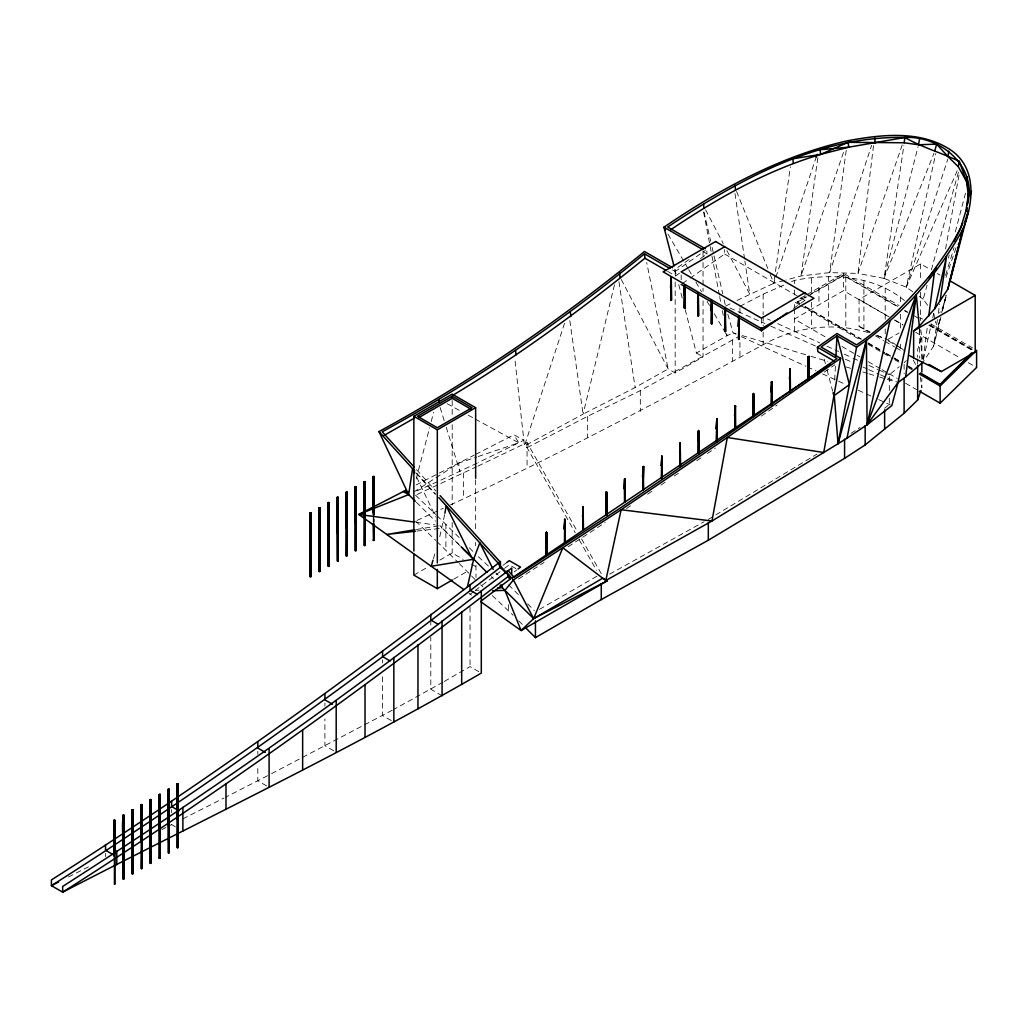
<?xml version="1.0" encoding="UTF-8"?>
<svg xmlns="http://www.w3.org/2000/svg" width="1028" height="1028" viewBox="0 0 1028 1028"><rect width="100%" height="100%" fill="white"/><g stroke="black" fill="none" stroke-linecap="round" stroke-linejoin="round"><path stroke-width="0.75" stroke-dasharray="5 3.75" d="M373.639 521.736L373.639 518.613M373.254 522.288L373.28 517.495M834.697 380.026L835.52 364.246M873.504 145.642L857.969 273.422L829.686 272.6L801.018 275.967L785.893 280.04M923.157 359.325L927.346 326.891M846.211 150.319L829.686 272.6L871.654 145.269M736.947 300.459L773.788 283.291L790.352 166.844M817.864 157.734L801.018 275.967L844.361 149.908M937.395 319.657L933.54 346.346L922.759 362.409M938.294 313.373L939.656 303.954M912.787 291.772L906.272 287.146L884.054 278.382L903.92 145.333M444.636 514.732L439.637 537.336M945.554 248.969L959.368 173.192M957.209 170.751L906.272 287.146L935.776 153.609M923.44 359.35L931.355 324.077M932.73 317.935L933.758 313.334M614.487 284.82L583.082 414.143L524.447 445.908L514.861 358.965M946.158 295.344L943.897 304.571L939.669 312.936M940.903 316.932L933.54 346.346L940.055 318.86M942.458 310.739L946.325 295.267M941.635 312.64L945.991 295.524M902.224 144.909L857.969 273.422L884.054 278.382L918.081 146.786M416.224 478.894L429.588 427.764M431.207 421.57L433.636 412.279M948.407 258.105L949.217 255.021M955.32 231.865L966.294 190.18M940.003 319.374L937.292 329.744L935.441 321.314M942.342 310.495L946.313 295.357M927.603 305.213L923.208 299.174L927.05 285.309M931.329 269.914L958.674 171.342M433.443 558.654L435.654 551.047M945.554 275.337L954.048 247.722M906.272 287.146L947.79 159.147M564.539 323.293L524.447 445.908L527.068 447.655L575.217 532.735M784.377 280.438L773.788 283.291L775.318 278.742M775.832 277.226L816.142 157.374M946.004 277.406L957.235 244.163M920.767 329.577L921.859 337.261L917.644 349.494L917.644 357.384M884.054 278.382L934.015 153.172M904.113 362.755L906.362 360.545M889.31 390.409L889.31 374.783L899.179 366.765M884.633 408.257L888.141 405.417M502.975 565.361L506.753 562.509M473.869 591.46L470.027 594.351L470.027 597.564M475.154 590.496L502.024 570.244M504.44 568.42L509.271 564.783L516.788 569.114M514.244 571.876L516.763 569.975M689.107 259.493L675.178 269.233L675.178 275.607M679.534 273.191L675.602 275.941L675.178 271.52L705.336 250.446M700.518 258.529L707.071 253.955L706.789 251.012M682.451 283.522L688.85 279.051M690.122 278.164L724.65 254.044L724.65 249.663M793.436 308.439L804.95 300.394L804.95 293.108M761.362 416.109L777.104 405.109M824.327 372.123L834.826 364.786M626.438 508.564L630.421 505.853M647.666 494.121L652.973 490.51M660.94 485.087L666.247 481.477M674.201 476.067L679.508 472.456M696.766 460.711L702.073 457.1M707.38 453.489L715.334 448.079M851.017 433.328L860.025 427.455M518.523 579.072L544.03 562.444M568.111 546.755L605.222 522.571M413.886 491.988L458.616 463.153L476.658 457.036M708.318 519.397L817.054 454.068M799.848 298.698L805.309 295.55M806.684 294.753L843.551 273.474L898.986 305.47M799.72 303.89L797.098 301.846L805.297 297.118M810.758 293.969L843.551 275.029L897.752 306.331M797.098 302.373L806.659 296.848M808.021 296.064L843.551 275.555L897.752 306.845M621.233 279.449L668.149 368.898L675.178 372.958L703.049 356.857L703.049 300.908M889.284 317.061L843.551 290.654L794.387 319.04L826.743 337.711M869.984 332.712L859.061 326.416L859.061 299.418L920.625 263.888L930.34 269.49M413.86 575.115L428.92 566.415M439.868 560.093L452.191 552.987L463.23 559.348M453.746 579.175L468.807 570.476M888.153 339.266L898.973 333.021M539.546 609.347L598.527 575.282M442.965 682.206L393.583 709.526M444.327 681.423L470.027 666.581L478.804 671.644M569.846 320.685L583.082 414.143L635.163 387.492L668.149 368.898L646.689 262.461M685.175 309.505L696.38 353.002L727.092 335.706L733.041 332.828L736.087 333.753M609.617 574.138L704.141 521.71M527.068 447.655L587.515 416.366L640.328 390.601L738.669 336.644M450.457 504.928C556.713 455.52 660.233 400.663 763.149 344.727C794.644 327.007 833.477 321.751 868.185 332.571M392.208 710.271L269.002 774.983M267.601 775.703L225.312 797.342M739.942 306.305L763.149 294.201L784.454 284.807M416.096 484.985L474.204 455.134M475.63 454.415L513.897 434.754L523.83 440.241L478.29 462.6M68.49 876.974L88.434 866.848M161.769 829.609L165.983 827.463M167.384 826.756L174.439 823.171M182.92 818.866L223.898 798.062M725.562 306.087L731.255 303.273M477.146 463.153L439.843 480.59M417.008 494.519L476.542 466.763M477.981 466.069L527.068 442.593L576.798 530.461M417.008 520.425L443.184 508.295M416.88 490.896L438.403 481.245M791.56 281.672L794.4 280.426C831.665 272.818 874.789 275.478 904.923 300.947M478.161 456.535L518.755 442.798L513.897 434.754M416.443 529.497L438.313 525.835M416.905 531.065L442.297 528.199L460.043 545.662M475.797 590.432L478.919 590.098M416.019 522.301L435.101 524.923M742.203 335.591L809.409 355.868M810.938 356.33L827.746 361.406M846.07 366.932L850.657 368.32M862.877 372.007L867.452 373.382M868.981 373.845L878.156 376.608M879.672 377.07L885.789 378.921M887.318 379.371L894.951 381.684M876.691 335.539L885.211 338.508L895.439 344.419M729.957 308.027L765.025 323.589M770.871 326.184L816.168 346.295M845.401 359.26L854.165 363.154M862.929 367.035L867.324 368.988M868.776 369.63L879.004 374.166M880.469 374.822L886.316 377.417M887.781 378.06L898.009 382.596M767.492 318.937L770.396 320.261M777.643 323.589L819.701 342.864M826.949 346.192L838.552 351.512M844.348 354.172L851.595 357.5M853.047 358.155L858.855 360.815M869.007 365.48L877.706 369.463M879.158 370.131L883.502 372.123M884.954 372.791L889.31 374.783M735.945 334.164L733.041 332.828L727.644 313.514M741.381 336.657L805.875 366.225M807.34 366.893L816.078 370.89M822.593 373.884L845.8 384.523M858.329 390.267L871.898 396.487M878.722 399.609L890.376 404.955M859.061 326.416L870.163 331.864M877.09 335.282L884.029 338.687M447.116 403.708L461.161 411.367M468.19 415.196L473.805 418.267M475.206 419.038L518.755 442.798M937.279 273.499L940.055 275.106M919.777 317.485L922.553 319.078M930.867 323.884L972.437 347.888M904.704 310.34L907.48 311.947M914.432 315.956L918.608 318.359M929.723 324.784L974.197 350.458M904.704 310.854L907.48 312.461M929.723 325.311L972.809 350.175M928.811 325.246L975.199 352.026M859.061 299.418L889.079 316.752M894.54 319.901L902.725 324.63M894.835 320.261L903.149 325.066M915.614 332.262L959.972 357.873M968.286 362.666L976.6 367.471M896.712 345.151L904.923 351.473M888.166 340.833L897.714 346.359M899.076 347.143L903.175 349.507M875.445 335.86L883.63 340.589M884.992 341.373L894.54 346.899M895.902 347.682L902.725 351.615M724.65 254.044L799.411 297.208M800.799 298.004L804.95 300.394M797.098 301.846L799.72 303.376M804.988 306.408L861.143 338.829M868.03 342.812L884.581 352.36M885.956 353.157L892.857 357.14M894.231 357.937L901.132 361.92M908.02 365.891L912.157 368.281M804.988 306.935L861.143 339.356M868.03 343.326L884.581 352.887M885.956 353.683L892.857 357.654M894.231 358.451L901.132 362.434M908.02 366.418L912.157 368.808M799.668 304.892L794.387 301.846L794.4 307.256M800.979 305.663L859.922 339.69M868.223 344.483L893.114 358.849M894.501 359.646L900.027 362.845M908.328 367.626L913.853 370.825M703.036 251.629L707.071 253.955M841.945 346.5L855.771 354.48M857.159 355.277L859.922 356.87M868.223 361.663L880.662 368.846M882.05 369.656L887.575 372.843M888.963 373.639L897.264 378.433M905.552 383.226L916.616 389.612M672.518 269.978L675.178 271.52M667.596 271.315L675.602 275.941M696.38 353.002L703.049 356.857M471.505 564.128L475.643 566.518M442.066 695.75L430.796 689.235L430.796 637.334M391.334 720.602L382.57 715.527L382.57 674.137M333.689 750.774L324.912 745.711L324.912 718.842M266.586 785.893L257.81 780.83L257.81 765.23M171.612 824.61L175.364 826.782M919.302 296.398L923.208 299.174M469.012 593.297L471.621 595.161M478.316 556.701L489.983 567.533M495.817 572.943L498.143 575.115M480.641 584.765L482.98 586.924M492.309 595.597L513.113 615.232M415.556 495.2L435.782 514.527M436.9 515.593L459.259 537.67M415.556 521.093L435.782 540.42M436.9 541.486L458.154 562.444M491.32 576.695L493.53 578.867M416.43 502.332L435.409 521.145M460.197 545.958L439.868 525.578M508.654 584.855L520.926 597.165M527.621 603.886L534.316 610.593M518.69 620.822L523.149 625.307M469.295 547.795L473.754 552.293M459.259 563.562L470.413 574.806M471.518 575.937L475.977 580.434M416.52 469.642L435.808 490.921M416.777 473.304L435.692 494.16M415.865 472.88L435.152 494.16M667.956 234.05L687.938 268.385M688.734 269.76L691.934 275.26M695.93 282.122L701.52 291.746M707.11 301.358L709.513 305.483M714.306 313.72L724.689 331.581M725.498 332.956L727.092 335.706L726.5 332.571M581.54 538.839L601.277 573.701M579.175 539.713L596.536 570.399M705.555 209.763L723.237 243.507M726.912 250.536L749.746 294.124L744.889 261.099M913.275 360.031L916.115 365.531M416.674 477.198L435.782 517.033M736.562 191.452L767.787 268.475M770.19 274.412L773.788 283.291M440.112 407.486L444.366 421.223M446.255 427.327L459.927 471.582L458.616 463.153M824.225 359.209L825.433 363.784M827.052 369.874L832.68 391.231M674.766 269.118L676.771 276.892M678.776 284.653L682.374 298.634M703.987 211.986L710.708 241.297M712.121 247.465L722.735 293.751M724.149 299.919L725.215 304.545M933.771 313.681L935.107 319.785M703.64 212.115L711.659 254.353M711.954 255.921L719.382 295.023M719.677 296.591L720.564 301.281M722.337 310.674L723.237 315.365M618.959 281.813L635.163 387.492M734.956 193.482L744.657 259.531M920.33 377.019L921.859 387.774L921.859 378.304M919.43 327.739L922.45 359.26M374.141 519.127L374.153 522.327M373.729 517.367L373.729 522.16M921.859 337.261L921.859 359.363M920.625 263.888L920.625 281.184M920.625 292.209L920.625 320.518M919.674 329.77L919.674 358.194M917.644 358.965L917.644 363.706M904.113 364.323L904.113 373.794M900.541 296.848L900.541 304.738M900.541 314.208L900.541 331.581M900.541 344.213L900.541 347.361M889.31 398.221L889.31 404.467M885.211 287.994L885.211 319.567M885.211 329.037L885.211 333.779M863.918 280.567L863.918 331.093M845.8 277.072L845.8 327.585M843.551 273.474L843.551 290.654M828.658 276.416L828.658 326.93M818.969 287.66L818.969 304.853M811.529 278.421L811.529 294.291M811.529 302.219L811.529 328.934M794.4 280.426L794.4 283.574M794.4 289.896L794.4 296.205M794.4 308.837L794.4 330.939M763.149 294.201L763.149 314.722M763.149 316.303L763.149 325.773M763.149 332.095L763.149 344.727M761.478 318.205L761.478 326.069M739.942 307.86L739.942 314.118M739.942 342.401L739.942 356.819M732.373 339.934L732.373 360.764M703.049 251.346L703.049 256.139M703.049 262.538L703.049 286.516M703.049 288.11L703.049 291.309M681.178 274.99L681.178 279.706M675.178 281.993L675.178 372.958M640.328 390.601L640.328 411.431M587.515 416.366L587.515 437.196M527.068 442.593L527.068 468.498M508.654 604.657L508.654 610.748M475.977 565.194L475.977 577.389M475.643 479.883L475.643 531.219M475.643 542.45L475.643 545.662M470.027 607.188L470.027 666.581M463.551 472.97L463.551 498.863M452.191 400.56L452.191 416.597M452.191 424.628L452.191 504.851M452.191 522.494L452.191 552.987M445.895 524.19L445.895 550.083M430.796 620.038L430.796 626.335M382.57 659.796L382.57 662.983M324.912 703.036L324.912 706.197M257.81 751.185L257.81 754.308M171.612 809.576L171.612 812.583M105.524 853.394L105.524 856.581"/><path stroke-width="1.5" d="M114.493 821.333L113.774 855.964L114.404 821.565L115.136 820.447L114.648 821.539L113.864 820.383L114.532 820.203L114.416 884.324M123.463 846.365L122.82 815.59L123.553 814.998L123.437 879.107L123.488 815.088L124.157 815.243L123.283 816.309L122.795 850.76C124.144 843.256 120.662 819.894 124.092 815.654L123.283 816.309L123.488 815.088L122.82 815.59L123.476 816.373M132.496 811.169L133.177 810.025L131.841 810.385L133.113 810.45L131.815 815.654L131.815 845.556L132.715 810.989L131.905 809.961L133.113 810.45L132.458 873.903L132.573 809.794L133.113 810.976L131.841 810.385L132.573 809.794L132.509 811.041M141.517 805.965L140.926 804.757L142.198 804.821L142.134 805.759L140.862 805.695L142.198 805.348L141.478 868.699L141.594 804.577L141.71 805.913L140.926 804.757L141.594 804.577L141.53 805.836M150.499 863.494L150.538 800.761L151.219 799.617L150.73 800.696L149.947 800.067L150.615 799.887L151.219 800.131L149.882 800.491L150.615 799.373L149.882 799.977L151.155 800.041L149.882 799.977M159.507 795.004L160.239 794.413L160.175 795.351L158.903 795.286L160.239 794.927L159.52 858.277L159.558 795.543L160.239 794.413L159.751 795.492L158.903 795.286L159.636 794.169L158.903 794.76L160.175 794.824L158.903 794.76M168.656 789.478L167.898 794.824L167.898 824.726L168.798 790.159L168.541 853.073L168.579 790.339L169.26 789.196L169.196 790.146L167.924 790.082L168.656 788.951L169.196 790.146L167.988 789.658M177.561 847.869L177.677 783.747L178.217 784.929L177.009 784.454L178.281 784.518L176.919 819.509L176.919 789.62L177.677 784.274M310.482 576.914L310.52 514.18L311.201 513.036L310.726 514.116L309.942 513.486L311.201 513.55L309.878 513.91L309.942 512.972L311.201 513.036L309.878 513.396M319.502 571.696L319.541 508.963L320.222 507.819L320.158 508.77L318.963 508.282L319.631 508.102C321.52 508.731 317.922 509.515 318.963 507.768L320.222 507.819L318.898 508.179M328.523 566.492L328.523 503.733L329.243 502.615L328.767 503.707L327.983 502.551L329.178 503.039M337.544 561.288L337.544 498.529L338.263 497.411L338.199 498.349L336.94 498.284L337.672 497.166L337.544 561.288L337.004 497.86L338.263 497.925L337.402 498.477L336.901 532.928L337.415 498.349M346.564 556.071L346.629 492.052L347.284 492.206L346.809 493.286L346.025 492.142L347.22 492.618M355.585 550.867L355.714 486.745L356.241 487.94L354.981 487.349L355.714 486.745L355.701 546.947M364.606 545.662L364.606 482.389L365.325 481.785L364.85 482.877L364.066 481.721L365.261 482.723C365.197 479.768 362.717 484.021 365.325 482.312L364.066 482.248L364.644 482.929M374.179 525.526L373.627 540.458L373.639 523.291M373.652 515.503L373.627 477.185L374.346 476.581L374.282 477.519L373.087 477.031L373.755 476.851C375.644 477.48 372.046 478.277 373.087 476.517L373.755 476.337L373.691 477.596M546.446 555.416L546.523 532.131L546.446 555.416L546.523 532.453L545.945 542.424L546.395 533.506M564.822 519.898L564.809 542.321L564.963 519.782C564.423 519.564 565.387 519.243 564.462 519.474C565.721 517.572 563.845 525.411 564.295 529.33L564.745 520.412M583.12 530.011L583.197 506.727L583.12 530.011L583.197 507.048L582.619 517.02L583.069 508.102M606.43 515.079L606.507 491.795L606.43 515.079L606.507 492.116L605.929 502.088L606.379 493.17M624.793 501.998L625.23 478.855L624.407 479.087L624.793 501.998L624.69 479.523C624.973 476.696 624.973 485.075 624.806 489.11L624.69 479.523L624.459 501.857M643.104 489.675L643.554 466.545L642.77 466.828L643.554 466.866L643.104 489.675L643.502 466.802L642.718 466.763L643.554 466.545L642.718 466.763M661.826 478.997L661.826 456.239M671.091 300.446L671.168 277.162L670.809 300.086M680.176 465.915L680.253 442.631L680.253 465.466M684.622 308.259L684.648 285.823C685.252 285.437 683.877 284.679 684.776 285.797L685.021 307.925M698.552 315.737L698.23 293.108L697.652 303.067L698.102 294.162M698.5 453.605L698.565 430.321L698.565 453.142M711.684 323.871L711.761 300.587L712.083 323.55M716.773 442.053L716.85 418.769L716.452 441.924M725.215 331.684L725.293 308.4L725.228 318.808C724.496 316.521 725.742 306.961 724.881 308.837M735.123 428.972L735.2 405.687L734.802 428.843M738.746 339.497L738.824 316.213L738.824 339.047M753.447 416.648L753.511 393.364L753.46 403.773M771.72 405.109L771.797 381.825L771.398 404.981M790.095 369.592L790.146 368.731L790.468 391.694M808.381 379.705L808.458 356.42L808.406 366.829C807.237 364.734 809.486 355.354 808.008 357.114L808.83 356.575L808.047 356.857M123.437 879.107L123.129 849.758M123.103 846.802L123.309 816.181M132.458 873.903L131.905 810.488L132.573 810.308M141.478 868.699L141.594 805.104M149.972 863.276L150.371 800.555L149.857 835.134L149.857 805.245L150.615 799.887M159.52 858.277L158.967 794.862M168.541 853.073L168.412 790.134L168.566 820.318M177.034 847.65L177.638 784.878L178.14 847.715M309.968 576.695L310.366 513.974M318.988 571.491L319.361 508.899L320.222 508.346M328.009 566.287L327.983 503.077L329.243 503.142L328.523 503.733M346.05 555.865L346.436 493.144M355.071 550.661L355.046 486.925L356.305 486.989L356.241 487.94L354.981 487.876L356.305 487.516L354.943 522.52L354.943 492.618L355.842 487.953M364.092 545.444L364.477 482.723M373.627 540.458L373.254 523.882M373.267 514.565L373.485 477.647L374.346 477.095M114.442 851.57L114.532 820.73L113.812 821.321L114.673 821.411L114.995 884.17M142.108 868.172L141.556 805.708L140.836 840.351L141.735 805.785L142.057 868.544M150.525 830.74L150.576 800.504L150.602 862.762M159.546 825.523L159.597 795.286L158.877 829.93L158.877 800.028L159.636 794.683M310.61 513.306L309.839 518.665L309.839 548.554L311.201 513.55L310.546 512.882L310.482 513.627M319.631 508.102L318.86 513.447L318.86 543.349L319.759 508.783L320.081 571.542M328.652 502.898L327.881 508.243L327.881 538.145L329.243 503.142M337.569 528.533L338.263 497.925M346.68 555.338L346.642 493.08L345.922 497.822L345.922 527.724L346.693 492.476C344.971 493.106 347.58 493.8 346.693 491.962L345.961 493.08L347.284 492.72M364.734 482.068L363.963 487.413L363.963 517.315L364.863 482.749M373.755 476.851L372.984 482.209L372.984 512.098L373.884 477.532L374.115 514.334M564.809 542.321L564.719 519.77L565.169 542.231M582.799 529.883L583.197 507.048M606.109 514.951L606.507 492.116M642.783 489.546L643.027 467.123M661.531 478.637L661.749 456.445L662.225 478.675M684.34 307.899L684.699 285.296L684.635 295.37M697.871 315.712L698.23 292.774L697.832 315.93M698.205 453.245L698.423 431.053M711.402 323.524L711.35 301.024L712.134 301.063L711.35 300.703L712.134 300.741L711.71 301.448M716.477 441.693L716.76 419.296M724.933 331.337L725.138 309.132L724.894 331.556M734.84 428.612L734.789 406.111L735.573 406.163L734.789 405.79L735.534 406.099M753.151 416.289L753.434 393.891M771.424 404.749L771.385 381.928L772.169 382.3L771.334 382.198M789.992 369.463L790.069 392.028M808.098 379.345L808.83 356.896M546.125 555.287L546.613 532.877M564.475 542.193L564.719 519.86M661.505 478.868L661.852 456.573M670.77 300.317L671.001 277.971L671.104 287.557C671.361 286.349 671.284 275.041 671.117 278.01M679.855 465.787L680.33 443.454M684.301 308.117L684.622 285.488M711.363 323.743L711.851 301.332M738.425 339.368L739.158 316.624C737.963 316.817 739.312 316.868 738.785 316.277M753.113 416.52L753.357 394.097L753.832 416.327M789.748 391.886L789.979 369.553M808.059 379.576L808.291 357.23M698.166 303.183L698.192 292.839L698.076 293.507M738.901 317.035L738.759 326.621L738.657 317.022M772.105 404.788L771.797 381.825M834.055 392.657L838.038 443.736L866.437 340.281C905.771 310.417 939.181 272.523 962.889 229.128C973.632 203.069 977.217 168.078 950.759 150.011C920.445 129.926 881.369 134.514 847.496 140.797C780.843 155.742 720.024 188.998 663.96 227.175L673.97 266.021M835.918 356.356L836.972 335.848L856.594 347.168L866.437 340.281L867.067 424.757L847.008 438.236L711.954 521.016L605.788 580.55L562.791 547.744L533.648 618.625L521.093 630.549L480.731 601.676M546.523 532.453L546.845 555.094M625.178 501.664L624.857 479.035M643.489 489.354L643.181 466.712M671.168 299.983L671.091 277.676M661.891 478.547L661.904 456.034M684.699 307.796L684.699 285.296M711.761 323.422L711.761 300.921M716.837 441.603L716.85 419.09M725.293 331.234L725.293 308.721M735.2 428.509L735.2 406.009M753.511 416.199L753.511 393.685M790.146 391.565L790.146 369.065M114.404 821.051L115.072 820.871L113.864 820.383L115.136 820.447L114.404 821.565M124.157 815.757L122.885 815.692L123.488 815.088M150.486 800.221L151.219 799.617L151.155 800.555L149.947 800.067M168.528 789.8L168.592 789.054L167.924 789.555L169.196 789.62L167.924 789.555M177.548 784.595L177.009 783.927L178.217 784.415L177.009 783.927L177.407 785.058L178.281 783.991L176.944 784.351M319.502 508.423L319.567 507.678L320.158 508.243M328.523 503.219L328.587 502.461L327.919 502.975M337.544 498.015L338.263 497.411L337.004 497.346L338.199 497.835M346.564 492.797L346.629 492.052M355.585 487.593L355.649 486.848L356.241 487.413L354.981 487.349L355.649 486.848M546.446 532.645L546.472 532.979M564.796 519.564L564.873 519.371M680.176 443.158L680.575 465.594M808.381 356.947L808.406 357.281M624.728 480.089L624.279 488.994L624.831 479.408M643.04 467.766L642.59 476.684L643.142 467.097M671.04 278.537L670.59 287.454L671.143 277.856M661.775 457.087L661.325 466.005L661.878 456.419M684.571 286.349L684.121 295.254L684.674 285.668M680.125 444.006L679.675 452.924L680.099 443.364M698.436 431.696L697.986 440.601L698.539 431.015M711.633 301.962L711.183 310.88L711.736 301.294M725.164 309.775L724.714 318.693L725.267 309.107M716.722 420.144L716.272 429.061L716.812 419.463M738.695 317.588L738.245 326.506L738.798 316.92L739.145 339.176M735.071 407.062L734.622 415.98L735.174 406.381M753.383 394.739L752.933 403.657L753.485 394.071M771.655 383.2L771.206 392.118L771.758 382.519L771.784 404.646M790.018 370.119L789.568 379.024L790.121 369.438M808.329 357.795L807.88 366.713L808.432 357.114L808.458 379.255M670.731 229.719C717.159 198.353 766.695 170.417 820.64 154.393L820.1 149.741L848.82 147.171L904.923 137.469C922.116 147.492 941.455 152.748 959.342 161.383L966.616 181.66L968.941 191.092L967.245 204.842C978.219 167.217 940.89 135.555 904.923 137.469C817.902 135.657 738.13 180.273 667.647 227.021L705.311 248.763M889.811 321.417L867.067 424.757L898.009 382.596L905.642 376.916L916.256 294.753L867.067 424.757L891.829 405.623L898.009 382.596L916.256 294.753L919.276 326.159L913.635 330.926L913.635 357.924L941.365 371.558L975.199 352.026L975.199 295.396L949.769 280.708L949.551 281.518L962.889 229.128L947.88 289.074L934.786 308.734L919.276 326.159M928.747 316.084L934.311 273.062M968.363 195.628L966.616 181.66L958.289 166.677L948.009 156.629L948.754 151.142M940.119 300.806L946.531 256.409L934.786 308.734M132.329 810.963L132.483 841.148M122.91 878.901L124.067 878.593M141.35 805.759L141.504 835.944M131.931 873.697L133.087 873.389M158.993 858.072L160.15 857.763M177.009 784.454L177.587 785.135M177.433 784.929L177.587 815.114M309.942 513.486L310.752 513.987M318.963 508.282L319.541 508.963M327.983 503.077L328.78 503.579L328.639 565.76M337.004 497.86L337.582 498.554M373.023 476.941L374.282 477.005M373.087 477.031L373.665 477.724M373.113 540.24L374.269 539.931M415.325 501.227L408.63 494.596L412.575 468.665L414.631 472.931M684.776 285.797L684.982 308.156M698.642 431.143L698.86 453.502M725.382 309.145L725.575 331.594L724.843 308.773M793.295 163.195L792.871 158.775L820.64 154.393L848.113 142.339L904.126 142.763L904.923 137.469M968.941 191.092L965.934 210.817L960.435 228.807L954.074 241.246M966.616 181.66L967.438 176.739M444.893 513.242L446.191 505.75L471.12 556.572L486.899 572.339M833.091 392.76L833.888 395.806L849.398 384.639L836.972 335.848L821.012 347.001L840.621 358.322L823.711 452.513L727.323 437.491L621.13 509.734L513.409 579.933L504.941 590.368L492.618 590.702M904.126 142.763L918.492 144.768L919.533 139.076M838.038 443.736L856.594 347.168M847.008 438.236L866.437 340.281M958.289 166.677L959.342 161.383M605.788 580.55L621.13 509.734L711.954 521.016L727.323 437.491L840.621 358.322M467.432 586.834L473.612 559.271L479.806 542.835L493.209 569.409M947.88 289.074L949.769 280.708M949.936 281.531L968.453 210.907L964.881 221.483M934.837 150.692L936.636 144.138L918.492 144.768M433.006 560.183L431.233 566.274L473.612 559.271L462.433 548.168M970.085 195.577L971.499 190.977M816.142 157.374L817.17 154.341M525.385 627.543L535.434 637.617L601.277 599.594L708.318 540.227L844.579 458.372L865.165 444.918L904.113 413.269L917.644 400.008L920.921 390.499M962.876 222.909C954.28 242.749 940.903 260.033 928.554 277.637M939.733 384.729L971.974 352.643M944.179 380.373L967.528 357.513M940.132 403.182L940.132 385.988L976.6 350.291L976.6 367.471L940.132 403.182L919.392 391.205M936.469 268.128C912.26 296.013 887.704 324.334 856.581 344.868L836.959 333.547L817.414 347.22L817.838 351.627L834.428 361.214M735.521 428.65L735.573 406.163M905.642 376.916L922.759 362.409M414.374 467.277L382.223 431.811C475.142 381.015 562.612 320.864 644.492 253.8L669.845 268.449M452.808 395.292C520.399 354.699 583.686 307.757 644.916 258.221L644.492 253.8M336.94 497.77L337.608 497.256M114.468 820.293L113.812 820.807L114.455 821.59M808.008 356.793L808.792 356.832M511.726 573.765L511.726 568.034L481.31 590.959L481.31 673.096C344.958 752.021 202.593 819.933 62.669 892.163L51.4 885.661L51.4 879.929C206.525 781.601 355.302 673.957 500.443 561.532L500.443 567.263L506.174 572.827M481.31 600.853L510.081 579.175L508.462 575.05L509.271 575.616C364.966 687.462 216.895 794.348 62.669 892.163L62.669 886.444C206.641 794.348 346.629 696.2 481.31 590.959M506.753 562.509L509.271 560.62L520.541 567.122L518.022 569.024M500.071 566.595L500.096 561.866L440.087 495.65M681.178 284.422L761.478 330.772L787.05 312.91M512.805 577.479L830.444 363.899M508.5 576.194L506.046 571.799L508.038 570.63L514.064 577.286L619.383 508.654L725.524 436.437L837.023 358.541L817.414 347.22M413.86 551.047L413.86 416.276L452.191 394.135L475.643 407.679L475.643 478.277M452.191 396.23L417.471 416.276L437.311 427.725L472.032 407.679L452.191 396.23L452.191 398.311L418.859 417.548M724.65 246.746L681.178 271.855L761.478 318.205L804.95 292.594M413.86 416.276L437.311 429.807L475.643 407.679M413.86 554.259L413.86 575.115L437.311 588.659L452.371 579.959M913.635 330.926L975.199 295.396M504.941 590.368L533.648 618.625L602.729 578.211L607.24 580.82L521.093 630.549L504.941 590.368L500.173 585.407M463.795 589.571L358.759 514.424L408.63 494.596L378.972 431.58C473.086 380.283 561.481 319.22 644.479 251.513L672.505 267.691M384.035 435.435L414.464 418.088M500.096 561.866L498.066 562.997L438.84 497.642M406.163 490.086L358.759 514.424L414.425 522.083M607.24 580.82L533.648 618.625L513.409 579.933L506.046 571.799M58.519 882.037L51.4 885.661C206.525 787.332 355.302 679.688 500.443 567.263L500.52 566.274L506.483 572.853M698.23 293.108L698.153 293.623M771.385 382.249L771.797 382.146M606.147 514.72L606.828 514.758M582.825 529.651L583.519 529.69M564.513 541.974L565.194 542M123.424 815.834L124.092 815.654M820.64 154.393L848.82 147.171L848.113 142.339M414.875 529.754L386.759 534.457L415.325 531.245M497.693 588.08L502.384 587.579L500.97 584.791M407.949 492.181L403.336 491.538L408.63 494.596M735.29 406.433L735.161 405.739L735.149 406.535M132.715 810.989L132.561 873.17M583.12 507.575L583.48 529.921M929.094 364.465L941.365 371.558M909.549 355.559L913.635 357.924M920.433 373.061L939.733 384.202M920.433 373.575L932.846 380.745M935.596 382.339L938.358 383.932M919.392 374.025L940.132 385.988M703.049 249.753L663.96 227.175L665.566 229.925M644.916 258.221L666.26 270.544M452.191 398.311L470.708 409.003M477.545 594.518L470.027 590.188L470.027 584.457M438.313 624.381L430.796 620.038L430.796 614.307M390.087 660.953L382.57 656.609L382.57 650.891M332.429 704.219L324.912 699.875L324.912 694.144M265.327 752.406L257.81 748.063L257.81 742.332M179.129 810.899L171.612 806.569L171.612 800.838M113.029 854.564L105.524 850.22L105.524 844.489M505.956 572.48L500.443 567.263L498.734 564.192M461.148 546.755L471.12 556.572M936.636 144.138L948.009 156.629M378.972 431.58L414.682 470.991M508.063 576.939L510.081 579.175M735.059 185.271L735.483 189.692M703.537 203.852L703.962 208.273M619.601 273.088L620.025 277.509M570.373 312.178L570.797 316.598M515.568 350.471L515.992 354.891M438.943 399.481L439.226 402.423M874.789 137.803L875.021 143.072M808.779 379.383L808.548 357.166L808.74 379.615M735.033 406.497L735.483 428.869M717.159 441.732L716.927 419.514L717.133 441.963M671.258 277.907L671.49 300.125M643.014 467.2L643.464 489.585M771.861 382.647L772.079 405.006M753.588 394.187L753.794 416.558M711.839 301.422L712.044 323.781M698.308 293.61L698.513 315.969M671.245 277.984L671.451 300.343M661.968 456.535L662.186 478.907M624.934 479.536L625.14 501.895M606.79 514.977L606.096 491.898L606.43 492.643M546.6 532.954L546.806 555.313M373.871 477.66L374.064 514.604M374.115 524.241L374.205 540.304M373.485 477.647L373.652 507.704M364.85 482.877L365.184 545.508M364.465 482.852L364.632 512.908M355.829 488.082L356.163 550.712M355.444 488.056L355.611 518.112M346.809 493.286L347.143 555.917M346.423 493.273L346.59 523.329M338.186 560.761L337.801 498.374L338.122 561.134M328.767 503.707L329.101 566.338M328.382 503.681L328.549 533.738M319.361 508.899L319.528 538.942M310.726 514.116L311.06 576.747M310.34 514.103L310.507 544.159M168.772 790.288L169.119 852.919M159.751 795.492L160.098 858.123M150.756 800.568L151.077 863.34M132.689 811.118L133.036 873.749M123.668 816.322L124.015 878.953M606.481 492.489L606.494 514.63M583.172 507.421L583.184 529.561M564.847 519.744L564.873 541.872M373.704 477.467L373.729 514.18M373.729 525.347L373.742 539.726M364.683 482.672L364.722 544.93M319.579 508.706L319.618 570.964M310.559 513.923L310.597 576.168M177.638 784.878L177.664 847.136M168.618 790.082L168.643 842.767M159.597 795.286L159.623 857.545M123.514 816.129L123.54 878.375M921.859 362.524L921.859 371.995M917.644 365.287L917.644 400.008M904.113 378.535L904.113 413.269M884.633 409.864L884.633 429.087M865.165 425.695L865.165 444.918M844.579 439.136L844.579 458.372M761.478 327.636L761.478 330.772M708.318 522.597L708.318 540.227M601.277 583.57L601.277 599.594M535.434 620.861L535.434 637.617M461.688 611.621L461.688 684.417M442.066 620.822L442.066 695.75M437.311 429.807L437.311 562.984M437.311 569.396L437.311 588.659M417.959 644.839L417.959 708.896M393.84 657.393L393.84 722.041M373.537 478.56L373.537 508.449M365.017 684.751L365.017 737.127M364.516 483.764L364.516 513.666M355.495 488.968L355.495 518.87M346.475 494.172L346.475 524.074M337.454 499.39L337.454 529.279M336.195 700.659L336.195 752.213M328.433 504.594L328.433 534.496M319.412 509.798L319.412 539.7M310.392 515.015L310.392 544.904M302.643 730.471L302.643 769.779M269.092 748.847L269.092 787.345M225.993 783.824L225.993 809.229M182.881 807.34L182.881 831.125M177.471 785.97L177.471 815.859M168.451 791.174L168.451 821.076M159.43 796.379L159.43 826.281M150.409 801.596L150.409 831.485M141.389 806.8L141.389 836.702M132.368 812.004L132.368 841.906M123.347 817.209L123.347 847.111M116.794 851.004L116.794 864.689M114.326 822.426L114.326 852.315M966.873 207.887L966.5 210.946L966.86 207.874M364.67 481.631L364.002 482.145L365.261 482.209L364.67 481.631M141.53 804.667L140.862 805.181L142.134 805.245L141.53 804.667M715.629 241.541L663.137 271.855L761.478 328.626L813.97 298.313L715.629 241.541"/></g></svg>
